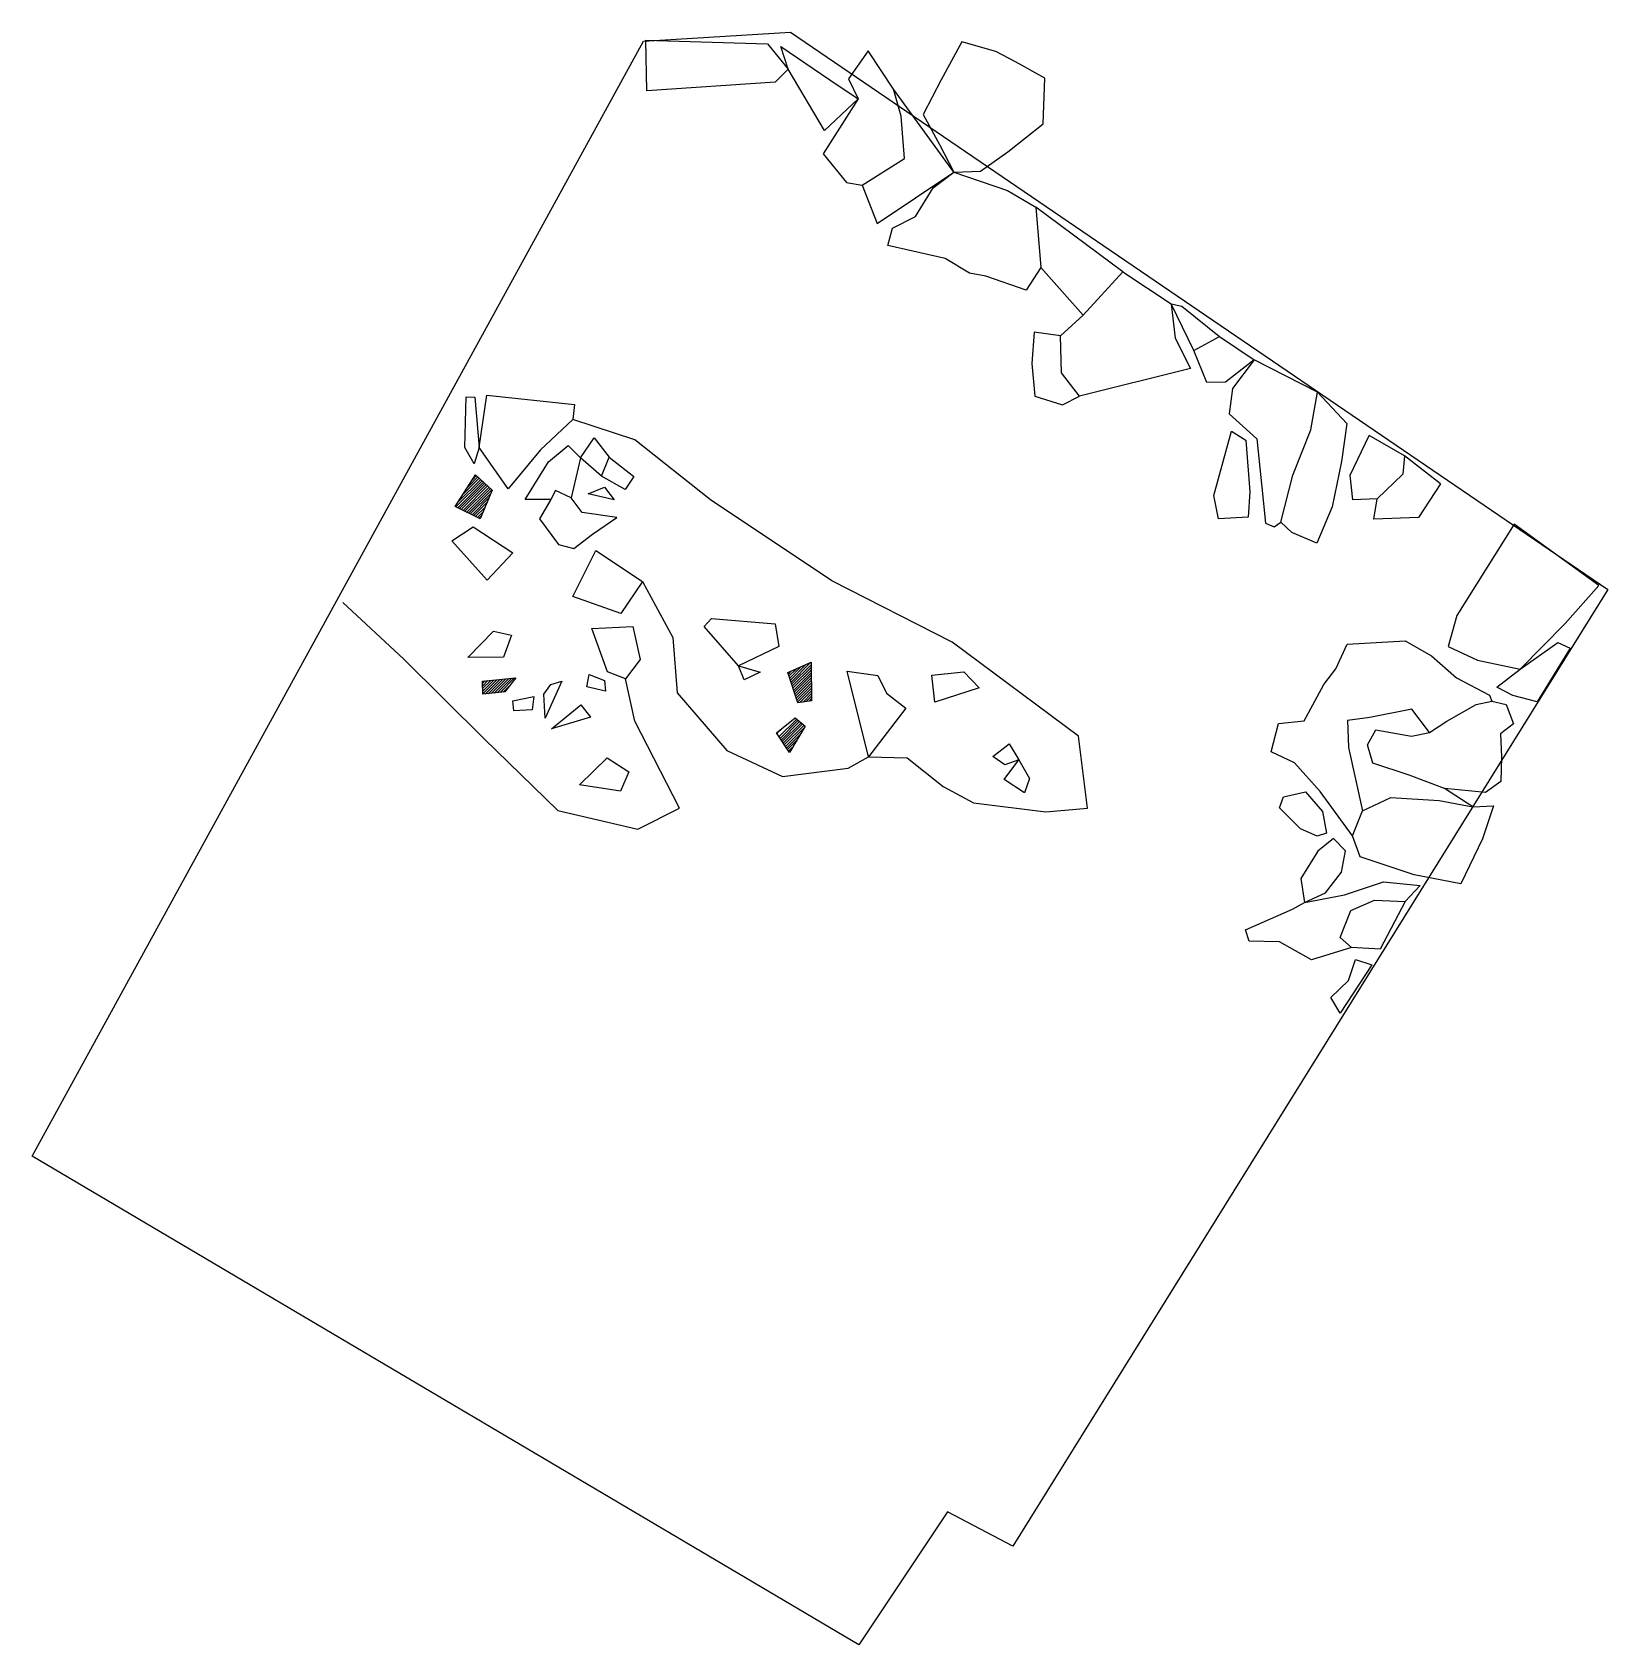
# Model space of a CAD drawing. Header units: metres. Extents: x -3.27 to -1.18, y -19.12 to -16.99.
import ezdxf

# ---------------------------------------------------------------- set-up
doc = ezdxf.new("R2010")
doc.units = ezdxf.units.M
doc.header["$LTSCALE"] = 25
doc.header["$MEASUREMENT"] = 0
doc.linetypes.add('STRICHPUNKTX2', pattern=[2, 1, -0.5, 0, -0.5])
doc.layers.get('0').update_dxf_attribs({"linetype": 'CONTINUOUS'})
for name, color, linetype in [('BEFUND', 1, 'CONTINUOUS'), ('GRABUNGSGRENZE', 3, 'STRICHPUNKTX2'), ('KNOCHEN', 2, 'CONTINUOUS'), ('KNOCHENSCHRAFF', 2, 'CONTINUOUS'), ('STEINE', 4, 'CONTINUOUS')]:
    doc.layers.add(name, color=color, linetype=linetype)

# ---------------------------------------------------------------- blocks, each defined once
blk = doc.blocks.new('*X1')
at = {"color": 0}
for p, q in [((-269.84, -1760.07), (-267.68, -1757.9)), ((-269.21, -1759.09), (-267.86, -1757.73)), ((-268.59, -1758.11), (-268.04, -1757.56)), ((-270.77, -1761.71), (-267.31, -1758.24)), ((-270.53, -1761.82), (-267.13, -1758.42)), ((-270.47, -1761.05), (-267.49, -1758.07)), ((-270.3, -1761.94), (-266.94, -1758.59)), ((-270.06, -1762.06), (-266.76, -1758.76)), ((-269.82, -1762.17), (-266.58, -1758.93)), ((-269.59, -1762.29), (-266.39, -1759.1)), ((-269.35, -1762.41), (-266.21, -1759.27)), ((-269.11, -1762.52), (-266.03, -1759.44)), ((-268.88, -1762.64), (-266.17, -1759.93)), ((-268.64, -1762.76), (-266.42, -1760.53)), ((-268.4, -1762.87), (-266.67, -1761.14)), ((-268.17, -1762.99), (-266.92, -1761.74)), ((-267.93, -1763.11), (-267.17, -1762.35)), ((-267.69, -1763.22), (-267.42, -1762.95)), ((-226.77, -1783.82), (-226.39, -1783.44)), ((-226.69, -1784.09), (-225.76, -1783.16)), ((-226.6, -1784.36), (-225.13, -1782.88)), ((-226.51, -1784.62), (-224.49, -1782.6)), ((-226.42, -1784.89), (-223.86, -1782.32)), ((-226.34, -1785.15), (-223.73, -1782.55)), ((-226.25, -1785.42), (-223.73, -1782.9)), ((-226.16, -1785.69), (-223.73, -1783.25)), ((-226.07, -1785.95), (-223.72, -1783.6)), ((-267.26, -1785.07), (-266.94, -1784.74)), ((-267.25, -1785.41), (-266.54, -1784.7)), ((-267.24, -1785.75), (-266.15, -1784.66)), ((-267.23, -1786.1), (-265.76, -1784.62)), ((-267.22, -1786.44), (-265.36, -1784.58)), ((-266.9, -1786.47), (-264.97, -1784.54)), ((-266.5, -1786.43), (-264.57, -1784.5)), ((-266.11, -1786.39), (-264.18, -1784.46)), ((-265.71, -1786.35), (-263.79, -1784.42)), ((-265.32, -1786.31), (-263.39, -1784.38)), ((-264.92, -1786.26), (-263, -1784.34)), ((-264.53, -1786.22), (-263.65, -1785.35)), ((-225.99, -1786.22), (-223.72, -1783.95)), ((-225.9, -1786.48), (-223.72, -1784.3)), ((-225.81, -1786.75), (-223.71, -1784.65)), ((-225.73, -1787.02), (-223.71, -1785)), ((-225.64, -1787.28), (-223.71, -1785.35)), ((-225.55, -1787.55), (-223.7, -1785.7)), ((-225.26, -1787.61), (-223.7, -1786.05)), ((-224.83, -1787.54), (-223.7, -1786.4)), ((-224.41, -1787.47), (-223.69, -1786.75)), ((-223.98, -1787.4), (-223.69, -1787.1)), ((-228.02, -1792.14), (-225.67, -1789.79)), ((-227.87, -1792.35), (-225.48, -1789.95)), ((-228.3, -1791.71), (-227.56, -1790.97)), ((-227.73, -1792.56), (-225.28, -1790.11)), ((-227.59, -1792.77), (-225.09, -1790.27)), ((-227.45, -1792.98), (-224.89, -1790.43)), ((-227.31, -1793.2), (-224.7, -1790.58)), ((-227.17, -1793.41), (-224.69, -1790.94)), ((-227.03, -1793.62), (-225.21, -1791.81)), ((-226.88, -1793.83), (-225.73, -1792.68)), ((-226.74, -1794.05), (-226.25, -1793.56))]:
    blk.add_line(p, q, dxfattribs=at)

msp = doc.modelspace()

# ---------------------------------------------------------------- linework, layer by layer
at = {"layer": 'BEFUND'}
for points in [[(-2.4608, -17.7159), (-2.4207, -17.79), (-2.4147, -17.8632), (-2.3492, -17.9394), (-2.2756, -17.974), (-2.1887, -17.9629), (-2.1618, -17.9477), (-2.1104, -17.9493), (-2.0627, -17.9869), (-2.0226, -18.0087), (-1.9271, -18.0205), (-1.8717, -18.0155), (-1.8839, -17.9205), (-2.0509, -17.7959), (-2.2104, -17.715), (-2.3708, -17.6077), (-2.4708, -17.5284), (-2.5531, -17.5014)], [(-2.8575, -17.7435), (-2.7768, -17.8187), (-2.6702, -17.924), (-2.5727, -18.019), (-2.4671, -18.0435), (-2.4117, -18.0156), (-2.4711, -17.9007), (-2.4832, -17.8444)]]:
    msp.add_lwpolyline(points, dxfattribs=at)
at = {"layer": 'GRABUNGSGRENZE', "flags": 128}
msp.add_lwpolyline([(-1.1833, -17.7264), (-1.9705, -18.9922), (-2.0573, -18.9469), (-2.1743, -19.1226), (-3.2685, -18.4762), (-2.4593, -17.0011), (-2.2647, -16.9891), (-1.1833, -17.7264)], dxfattribs=at)
at = {"layer": 'KNOCHEN'}
for points in [[(-2.7086, -17.6166), (-2.6816, -17.5745), (-2.6598, -17.5948), (-2.6756, -17.6329), (-2.7086, -17.6166)], [(-2.2552, -17.8765), (-2.2683, -17.8364), (-2.2374, -17.8227), (-2.2369, -17.8735), (-2.2552, -17.8765)], [(-2.6722, -17.865), (-2.6727, -17.8478), (-2.6285, -17.8432), (-2.6432, -17.862), (-2.6722, -17.865)], [(-2.2664, -17.942), (-2.2836, -17.9161), (-2.2587, -17.8963), (-2.2455, -17.907), (-2.2664, -17.942)]]:
    msp.add_lwpolyline(points, dxfattribs=at)
at = {"layer": 'STEINE'}
for points in [[(-2.4552, -17.0667), (-2.4562, -16.9996), (-2.2952, -17.0043), (-2.2678, -17.0379), (-2.2851, -17.0551), (-2.4552, -17.0667)], [(-2.0382, -17.0019), (-2.0656, -17.0522), (-2.0895, -17.0979), (-2.0677, -17.1376), (-2.0489, -17.1741), (-2.0134, -17.1731), (-1.9773, -17.1473), (-1.9305, -17.1102), (-1.9285, -17.0498), (-1.9671, -17.0284), (-1.993, -17.0147), (-2.0382, -17.0019)], [(-2.2201, -17.1192), (-2.2678, -17.0379), (-2.2779, -17.0079), (-2.2129, -17.0521), (-2.1754, -17.077), (-2.2201, -17.1192)], [(-2.2216, -17.1501), (-2.1907, -17.1878), (-2.1699, -17.1913), (-2.114, -17.1563), (-2.1185, -17.0999), (-2.1286, -17.0644), (-2.1621, -17.0135), (-2.188, -17.0506), (-2.1754, -17.077), (-2.2216, -17.1501)], [(-2.1699, -17.1913), (-2.1501, -17.2421), (-2.0489, -17.1741), (-2.1286, -17.0644)], [(-1.9337, -17.3002), (-1.9531, -17.3302), (-2.0064, -17.3118), (-2.0282, -17.3077), (-2.0602, -17.2884), (-2.1359, -17.2711), (-2.1298, -17.2482), (-2.0993, -17.233), (-2.0759, -17.1949), (-2.0489, -17.1741), (-1.9779, -17.1986), (-1.9403, -17.2204)], [(-1.9403, -17.2204), (-1.9337, -17.3002), (-1.8774, -17.3632)], [(-1.825, -17.3059), (-1.9403, -17.2204)], [(-1.7611, -17.3486), (-1.756, -17.3938), (-1.7357, -17.4339), (-1.8825, -17.4704), (-1.9064, -17.4399), (-1.9074, -17.3906), (-1.8774, -17.3632), (-1.825, -17.3059), (-1.7611, -17.3486)], [(-1.7311, -17.4101), (-1.7611, -17.3486), (-1.7468, -17.3516), (-1.6971, -17.3918)], [(-1.9074, -17.3906), (-1.9424, -17.386), (-1.9455, -17.4272), (-1.9415, -17.4704), (-1.9049, -17.4821), (-1.8825, -17.4704)], [(-1.7139, -17.4527), (-1.7311, -17.4101), (-1.6971, -17.3918), (-1.6514, -17.4223), (-1.689, -17.4522), (-1.7139, -17.4527)], [(-2.6958, -17.5384), (-2.6943, -17.4714), (-2.6826, -17.4719), (-2.6771, -17.5384), (-2.6837, -17.5603), (-2.6958, -17.5384)], [(-2.6385, -17.5933), (-2.6771, -17.5384), (-2.6668, -17.4693), (-2.551, -17.4816), (-2.5531, -17.5014), (-2.5958, -17.5415), (-2.6385, -17.5933)], [(-1.5285, -17.5067), (-1.5676, -17.4655)], [(-1.5285, -17.5067), (-1.5357, -17.557), (-1.5479, -17.6169), (-1.5682, -17.6652), (-1.6013, -17.6509), (-1.616, -17.6372)], [(-2.5821, -17.6071), (-2.6161, -17.6075), (-2.5851, -17.5573), (-2.5592, -17.536), (-2.543, -17.5522), (-2.5552, -17.605)], [(-2.515, -17.5766), (-2.543, -17.5522), (-2.5247, -17.5258), (-2.5049, -17.5512)], [(-1.6983, -17.6331), (-1.7048, -17.6021), (-1.6814, -17.5168), (-1.6621, -17.529), (-1.6571, -17.597), (-1.6592, -17.6306), (-1.6983, -17.6331)], [(-1.4524, -17.5494), (-1.4544, -17.5738), (-1.4885, -17.6063), (-1.5205, -17.6078), (-1.524, -17.5753), (-1.4991, -17.5225)], [(-1.4046, -17.5865), (-1.4524, -17.5494), (-1.4991, -17.5225)], [(-2.515, -17.5766), (-2.5049, -17.5512), (-2.4724, -17.5767), (-2.4836, -17.5939), (-2.515, -17.5766)], [(-2.576, -17.5954), (-2.5821, -17.6071), (-2.5969, -17.633), (-2.572, -17.667), (-2.5517, -17.6721), (-2.5268, -17.6533), (-2.4948, -17.631), (-2.5405, -17.6244), (-2.5552, -17.605), (-2.576, -17.5954)], [(-2.5328, -17.6), (-2.511, -17.5909), (-2.4983, -17.6076), (-2.5328, -17.6)], [(-1.4046, -17.5865), (-1.4336, -17.6312), (-1.493, -17.6332), (-1.4885, -17.6063)], [(-2.7132, -17.6618), (-2.6847, -17.6436), (-2.6324, -17.6781), (-2.6665, -17.7142), (-2.7132, -17.6618)], [(-1.3071, -17.64), (-1.3829, -17.7608), (-1.3946, -17.8019), (-1.3555, -17.8197), (-1.2991, -17.832), (-1.2397, -17.7716), (-1.1949, -17.7213), (-1.3071, -17.64)], [(-2.4608, -17.7159), (-2.4893, -17.758), (-2.5532, -17.7356), (-2.5227, -17.6747), (-2.4608, -17.7159)], [(-2.3339, -17.8272), (-2.379, -17.7753), (-2.3694, -17.7647), (-2.2851, -17.7719), (-2.2805, -17.8018), (-2.3339, -17.8272)], [(-2.692, -17.8163), (-2.6579, -17.7817), (-2.634, -17.7868), (-2.6447, -17.8158), (-2.692, -17.8163)], [(-2.4832, -17.8444), (-2.5071, -17.8352), (-2.5279, -17.7778), (-2.4735, -17.7753), (-2.4639, -17.819), (-2.4832, -17.8444)], [(-1.5213, -18.0523), (-1.5639, -17.9938), (-1.5979, -17.9557), (-1.6289, -17.941), (-1.6192, -17.9039), (-1.5852, -17.9003), (-1.5592, -17.8521), (-1.543, -17.8313), (-1.5282, -17.7988), (-1.4515, -17.7943), (-1.4165, -17.8141), (-1.3835, -17.8431), (-1.3398, -17.866), (-1.3368, -17.8741)], [(-1.2768, -17.8752), (-1.3088, -17.8665), (-1.3301, -17.8558), (-1.2991, -17.832), (-1.2493, -17.7964), (-1.2331, -17.8041), (-1.2768, -17.8752)], [(-2.3263, -17.846), (-2.3339, -17.8272), (-2.3049, -17.8358), (-2.3263, -17.846)], [(-2.1618, -17.9477), (-2.1901, -17.8344), (-2.1495, -17.84), (-2.1378, -17.8634), (-2.1124, -17.8832), (-2.1618, -17.9477)], [(-2.0738, -17.8756), (-2.0779, -17.8396), (-2.0357, -17.8355), (-2.0154, -17.8564), (-2.0738, -17.8756)], [(-2.5894, -17.8966), (-2.5914, -17.8651), (-2.5823, -17.8519), (-2.5675, -17.8478), (-2.5894, -17.8966)], [(-2.5345, -17.855), (-2.5315, -17.8387), (-2.5112, -17.8469), (-2.5096, -17.8611), (-2.5345, -17.855)], [(-2.6311, -17.8869), (-2.6326, -17.8737), (-2.6046, -17.8681), (-2.6067, -17.8854), (-2.6311, -17.8869)], [(-2.5813, -17.9108), (-2.5422, -17.8789), (-2.5295, -17.8951), (-2.5813, -17.9108)], [(-1.345, -17.995), (-1.3993, -17.9899), (-1.446, -17.9721), (-1.4943, -17.9563), (-1.5014, -17.9319), (-1.4902, -17.9121), (-1.443, -17.9203), (-1.4191, -17.9157), (-1.3962, -17.9005), (-1.3576, -17.8787), (-1.3368, -17.8741), (-1.3175, -17.8787), (-1.3078, -17.9041), (-1.3251, -17.9173), (-1.3241, -17.9478), (-1.3246, -17.9803), (-1.345, -17.995)], [(-1.4191, -17.9157), (-1.4424, -17.8847), (-1.4983, -17.8958), (-1.5278, -17.8999), (-1.5263, -17.9354), (-1.508, -18.0193)], [(-1.9972, -17.9473), (-1.9753, -17.9306), (-1.9626, -17.9519), (-1.9814, -17.9585), (-1.9972, -17.9473)], [(-2.5443, -17.985), (-2.5077, -17.949), (-2.4787, -17.9678), (-2.4899, -17.9932), (-2.5443, -17.985)], [(-1.982, -17.9778), (-1.9626, -17.9519), (-1.9484, -17.9763), (-1.955, -17.9956), (-1.982, -17.9778)], [(-1.6178, -18.0151), (-1.6122, -18.0009), (-1.5832, -17.9943), (-1.5609, -18.0202), (-1.5553, -18.0487), (-1.568, -18.0527), (-1.5898, -18.0431), (-1.6178, -18.0151)], [(-1.3776, -18.1159), (-1.4395, -18.1041), (-1.5111, -18.0802), (-1.5213, -18.0523), (-1.508, -18.0193), (-1.4704, -18.0015), (-1.4064, -18.0056), (-1.3617, -18.0138), (-1.3343, -18.0128), (-1.3491, -18.0565), (-1.3776, -18.1159)], [(-1.3617, -18.0138), (-1.3993, -17.9899)], [(-1.5462, -18.0558), (-1.567, -18.0726), (-1.5894, -18.1086), (-1.5848, -18.1406), (-1.5569, -18.1279), (-1.5355, -18.1005), (-1.5304, -18.0721), (-1.5462, -18.0558)], [(-1.5224, -18.2001), (-1.5752, -18.2163), (-1.6179, -18.1924), (-1.658, -18.1919), (-1.6626, -18.1766), (-1.6006, -18.1492), (-1.5848, -18.1406), (-1.5315, -18.1305), (-1.4802, -18.1133), (-1.4314, -18.1179), (-1.4512, -18.1392)], [(-1.4843, -18.2021), (-1.5224, -18.2001), (-1.5376, -18.1869), (-1.5234, -18.1513), (-1.4919, -18.1376), (-1.4512, -18.1392), (-1.4843, -18.2021)], [(-1.5372, -18.2869), (-1.5499, -18.2661), (-1.5265, -18.2438), (-1.5173, -18.2158), (-1.4955, -18.223), (-1.5372, -18.2869)]]:
    msp.add_lwpolyline(points, dxfattribs=at)
msp.add_lwpolyline([(-1.6845, -17.4939), (-1.6479, -17.5269), (-1.6413, -17.591), (-1.6363, -17.6387), (-1.6246, -17.6433), (-1.616, -17.6372), (-1.6002, -17.5752), (-1.5763, -17.5153), (-1.5676, -17.4655), (-1.6514, -17.4223), (-1.6799, -17.4604)], close=True, dxfattribs=at)

# ---------------------------------------------------------------- block references
at = {"layer": 'KNOCHENSCHRAFF', "xscale": 0.01, "yscale": 0.01, "zscale": 0.01}
msp.add_blockref('*X1', (0, 0), dxfattribs=at)

doc.saveas('drawing.dxf')
